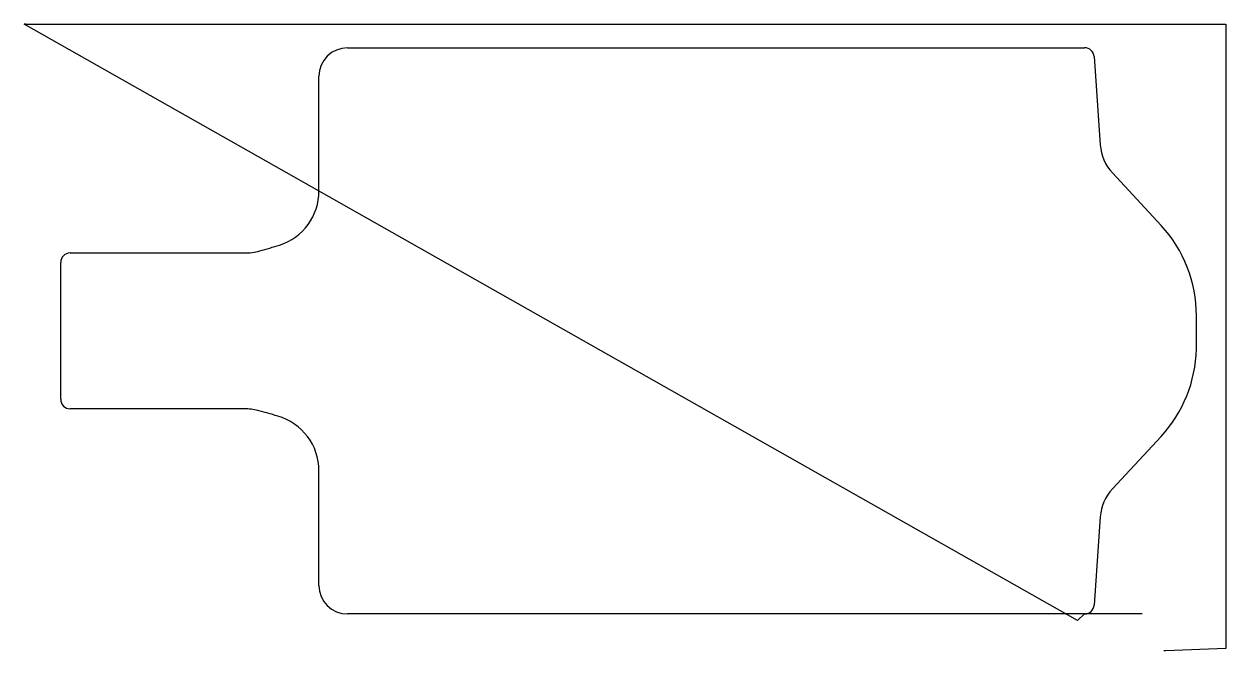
# Model space of a CAD drawing. Header units: metres. Extents: x 0 to 633, y 1196 to 1525.
import ezdxf

# ---------------------------------------------------------------- set-up
doc = ezdxf.new("R2010")
doc.units = ezdxf.units.M

msp = doc.modelspace()

# ---------------------------------------------------------------- linework, layer by layer
at = {"layer": 'TOOL_0'}
for p, q in [((554.673, 1211.561), (0, 1525.491)), ((0, 1525.491), (1, 1525.491)), ((1, 1525.491), (0, 1525.491)), ((0, 1525.491), (1, 1525.491)), ((1, 1525.491), (632.835, 1525.491)), ((632.835, 1525.491), (632.835, 1196.92)), ((170.294, 1512.996), (558.438, 1512.996)), ((563.426, 1508.345), (566.678, 1461.844)), ((155.294, 1437.679), (155.294, 1497.996)), ((573.01, 1447.212), (598.656, 1419.517)), ((24.294, 1404.997), (116.078, 1404.997)), ((19.294, 1327.997), (19.294, 1399.997)), ((116.078, 1322.997), (24.294, 1322.997)), ((598.656, 1308.477), (573.011, 1280.783)), ((155.295, 1229.997), (155.295, 1290.314)), ((566.679, 1266.151), (563.427, 1219.65)), ((558.439, 1214.997), (170.295, 1214.997)), ((558.439, 1214.999), (554.673, 1211.561)), ((588.763, 1214.997), (558.439, 1214.997)), ((632.835, 1196.92), (601.076, 1195.586)), ((601.076, 1195.586), (600.077, 1195.544))]:
    msp.add_line(p, q, dxfattribs=at)
for centre, radius, start, end in [((170.294, 1497.996), 15, 90, 180), ((558.426, 1507.983), 5.013, 4.140989, 89.862847), ((590.697, 1463.552), 24.08, 184.067477, 222.733061), ((125.274, 1437.694), 30.02, 288.080668, 359.971371), ((547.295, 1371.956), 70, 0, 42.800116), ((24.294, 1399.997), 5, 90, 180), ((116.078, 1433.997), 29, 270, 285.998858), ((44.691, 1700.863), 305.245, 285.073222, 287.128563), ((-134.586, 1363.997), 751.923, 359.269003, 0.606479), ((547.227, 1356.066), 70.069, 317.220865, 358.640841), ((24.294, 1327.997), 5, 180, 270), ((116.005, 1293.397), 29.6, 76.143561, 89.858697), ((42.86, 1020.742), 311.891, 73.09295, 75.093031), ((125.295, 1290.314), 30, 0, 74.0003), ((590.698, 1264.443), 24.08, 137.266939, 175.932523), ((170.295, 1229.997), 15, 180, 270), ((558.427, 1220.012), 5.013, 270.137153, 355.859011)]:
    msp.add_arc(centre, radius, start, end, dxfattribs=at)

doc.saveas('drawing.dxf')
